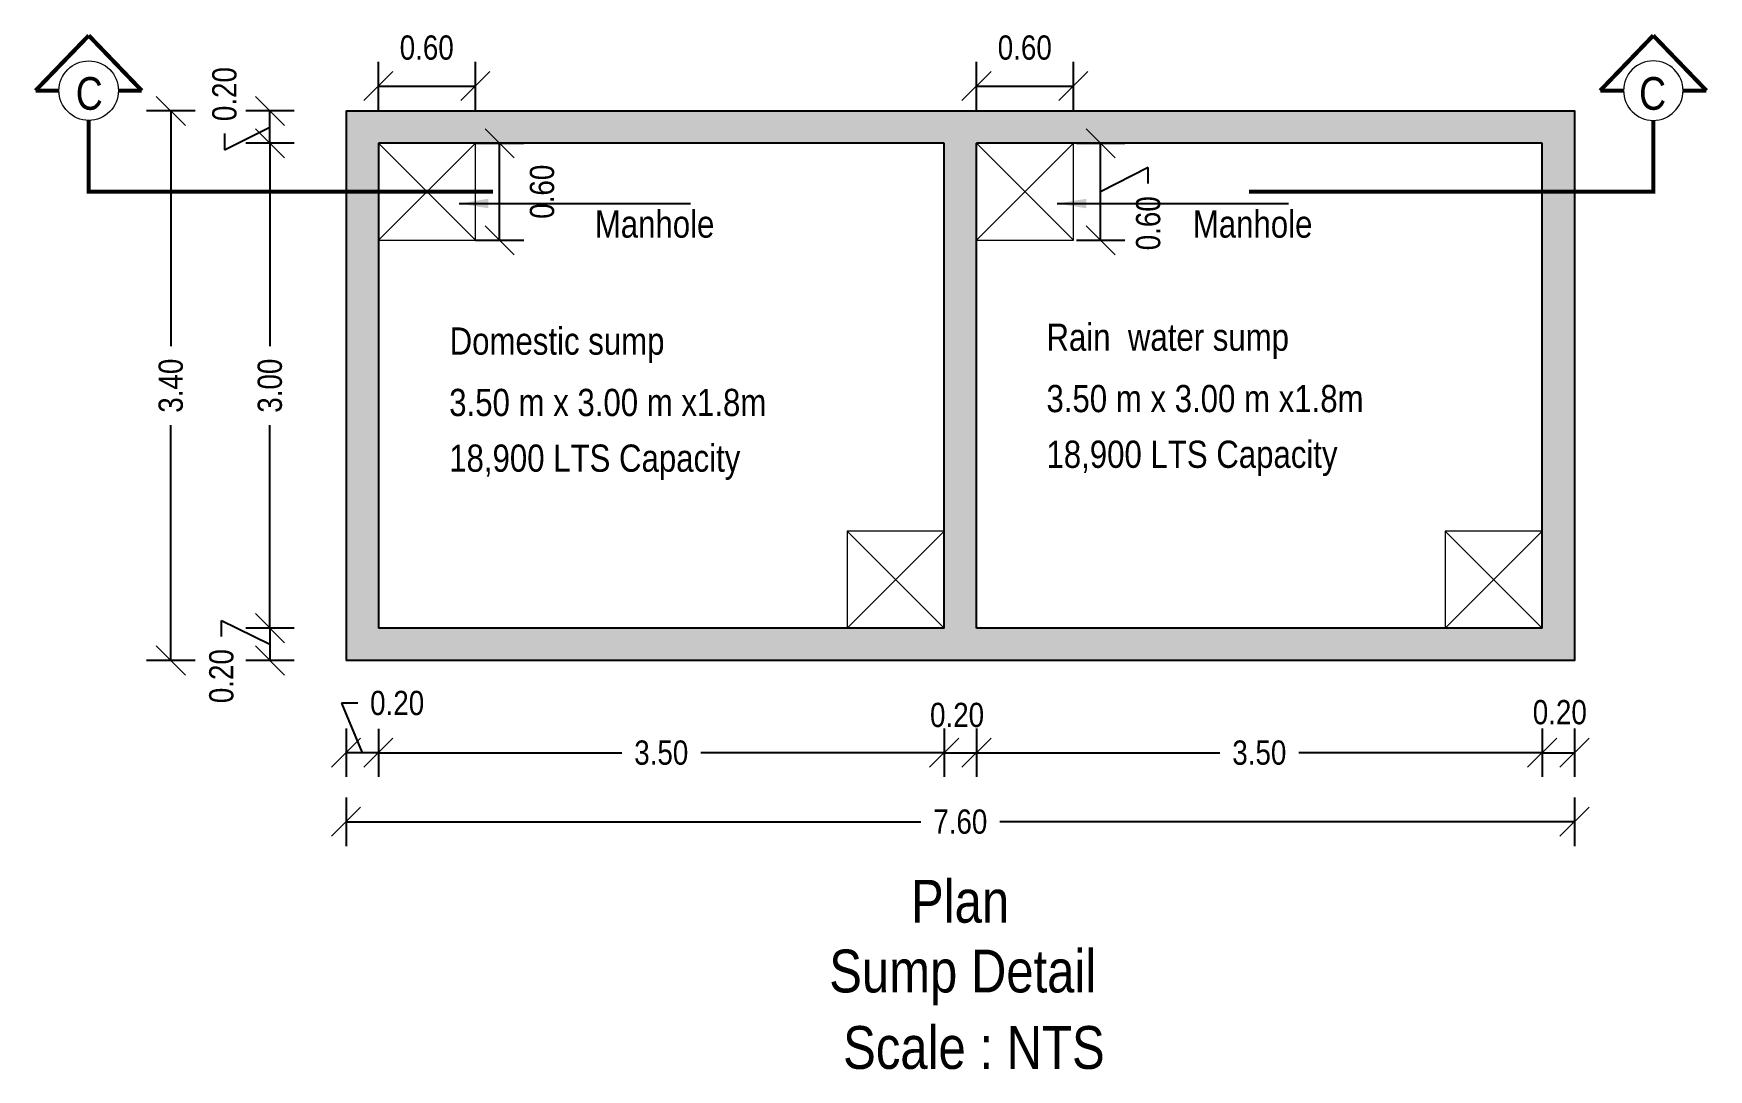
# Model space of a CAD drawing. Header units: metres. Extents: x -488 to 19274, y 1106 to 2071.
# Drawn here: x 19177.77 to 19191.47, y 1144.7 to 1153.17 of the extents above; entities that cross this region are included whole.
import ezdxf

# ---------------------------------------------------------------- set-up
doc = ezdxf.new("R2010")
doc.units = ezdxf.units.M
doc.header["$MEASUREMENT"] = 0
doc.linetypes.add('HIDDEN', pattern=[0.375, 0.25, -0.125])
for name, color, linetype in [('arrow', 7, 'Continuous'), ('text', 6, 'Continuous'), ('WALL', 251, 'Continuous')]:
    doc.layers.add(name, color=color, linetype=linetype)
for name, color, linetype, lineweight in [('Dimenion', 24, 'Continuous', 13), ('Dimension', 74, 'Continuous', 9), ('Hatch', 8, 'Continuous', 5), ('SECTION LINE', 6, 'Continuous', 13), ('Slab', 8, 'Continuous', 9)]:
    doc.layers.add(name, color=color, linetype=linetype, lineweight=lineweight)
doc.styles.get("Standard").update_dxf_attribs({"font": 'swissc.ttf', "height": 0.23})
doc.dimstyles.get("Standard").update_dxf_attribs({"dimtxt": 1, "dimasz": 0.18, "dimexe": 0.18, "dimexo": 0.0625, "dimgap": 0.09, "dimtad": 0, "dimtih": 1, "dimtoh": 1, "dimdec": 4, "dimzin": 0, "dimdsep": 46, "dimtxsty": 'Standard', "dimcen": 0.09, "dimadec": 0, "dimazin": 0, "dimtfac": 1, "dimtdec": 4, "dimtofl": 0, "dimtmove": 0, "dimatfit": 3, "dimfxl": 0, "dimtolj": 1, "dimtzin": 0, "dimarcsym": 0})

# ---------------------------------------------------------------- blocks, each defined once
blk = doc.blocks.new('_OBLIQUE')
at = {"color": 0, "linetype": 'ByBlock'}
blk.add_line((-0.5, -0.5), (0.5, 0.5), dxfattribs=at)
blk = doc.blocks.new('*D48')
at = {"layer": 'Defpoints', "color": 0}
for p in [(5.772, 2.578), (2.272, 1.956), (5.772, 1.807)]:
    blk.add_point(p, dxfattribs=at)
at = {"layer": 'Dimenion', "lineweight": -2}
for p, q in [((2.272, 1.956), (2.272, 1.657)), ((5.772, 1.957), (5.772, 1.657)), ((2.272, 1.807), (3.777, 1.807)), ((5.772, 1.807), (4.266, 1.807))]:
    blk.add_line(p, q, dxfattribs=at)
at = {"layer": 'Dimenion', "lineweight": -2, "xscale": 0.18, "yscale": 0.18, "zscale": 0.18, "rotation": 180}
blk.add_blockref('_OBLIQUE', (2.272, 1.807), dxfattribs=at)
at = {"layer": 'Dimenion', "lineweight": -2, "xscale": 0.18, "yscale": 0.18, "zscale": 0.18}
blk.add_blockref('_OBLIQUE', (5.772, 1.807), dxfattribs=at)
at = {"layer": 'Dimenion', "color": 3, "insert": (4.022, 1.807), "char_height": 0.15, "attachment_point": 5}
blk.add_mtext('\\A1;3.50', dxfattribs=at)
blk = doc.blocks.new('*D49')
at = {"layer": 'Defpoints', "color": 0}
for p in [(5.772, 2.578), (5.972, 2.578), (5.972, 1.807)]:
    blk.add_point(p, dxfattribs=at)
at = {"layer": 'Dimenion', "lineweight": -2}
for p, q in [((5.772, 1.957), (5.772, 1.657)), ((5.972, 1.957), (5.972, 1.657)), ((5.772, 1.807), (5.972, 1.807))]:
    blk.add_line(p, q, dxfattribs=at)
at = {"layer": 'Dimenion', "lineweight": -2, "xscale": 0.18, "yscale": 0.18, "zscale": 0.18, "rotation": 180}
blk.add_blockref('_OBLIQUE', (5.772, 1.807), dxfattribs=at)
at = {"layer": 'Dimenion', "lineweight": -2, "xscale": 0.18, "yscale": 0.18, "zscale": 0.18}
blk.add_blockref('_OBLIQUE', (5.972, 1.807), dxfattribs=at)
at = {"layer": 'Dimenion', "color": 3, "insert": (5.852, 2.04), "char_height": 0.15, "attachment_point": 5}
blk.add_mtext('\\A1;0.20', dxfattribs=at)
blk = doc.blocks.new('*D50')
at = {"layer": 'Defpoints', "color": 0}
for p in [(5.972, 2.578), (9.472, 2.578), (9.472, 1.807)]:
    blk.add_point(p, dxfattribs=at)
at = {"layer": 'Dimenion', "lineweight": -2}
for p, q in [((5.972, 1.957), (5.972, 1.657)), ((9.472, 1.957), (9.472, 1.657)), ((5.972, 1.807), (7.477, 1.807)), ((9.472, 1.807), (7.966, 1.807))]:
    blk.add_line(p, q, dxfattribs=at)
at = {"layer": 'Dimenion', "lineweight": -2, "xscale": 0.18, "yscale": 0.18, "zscale": 0.18, "rotation": 180}
blk.add_blockref('_OBLIQUE', (5.972, 1.807), dxfattribs=at)
at = {"layer": 'Dimenion', "lineweight": -2, "xscale": 0.18, "yscale": 0.18, "zscale": 0.18}
blk.add_blockref('_OBLIQUE', (9.472, 1.807), dxfattribs=at)
at = {"layer": 'Dimenion', "color": 3, "insert": (7.722, 1.807), "char_height": 0.15, "attachment_point": 5}
blk.add_mtext('\\A1;3.50', dxfattribs=at)
blk = doc.blocks.new('*D51')
at = {"layer": 'Defpoints', "color": 0}
for p in [(9.472, 2.578), (9.672, 2.378), (9.672, 1.807)]:
    blk.add_point(p, dxfattribs=at)
at = {"layer": 'Dimenion', "lineweight": -2}
for p, q in [((9.472, 1.957), (9.472, 1.657)), ((9.672, 1.957), (9.672, 1.657)), ((9.472, 1.807), (9.672, 1.807))]:
    blk.add_line(p, q, dxfattribs=at)
at = {"layer": 'Dimenion', "lineweight": -2, "xscale": 0.18, "yscale": 0.18, "zscale": 0.18, "rotation": 180}
blk.add_blockref('_OBLIQUE', (9.472, 1.807), dxfattribs=at)
at = {"layer": 'Dimenion', "lineweight": -2, "xscale": 0.18, "yscale": 0.18, "zscale": 0.18}
blk.add_blockref('_OBLIQUE', (9.672, 1.807), dxfattribs=at)
at = {"layer": 'Dimenion', "color": 3, "insert": (9.581, 2.057), "char_height": 0.15, "attachment_point": 5}
blk.add_mtext('\\A1;0.20', dxfattribs=at)
blk = doc.blocks.new('*D52')
at = {"layer": 'Defpoints', "color": 0}
for p in [(2.072, 2.378), (2.272, 1.956), (2.072, 1.807)]:
    blk.add_point(p, dxfattribs=at)
at = {"layer": 'Dimenion', "lineweight": -2}
for p, q in [((2.144, 2.114), (2.044, 2.114)), ((2.044, 2.114), (2.172, 1.807)), ((2.072, 1.957), (2.072, 1.657)), ((2.272, 1.956), (2.272, 1.657)), ((2.272, 1.807), (2.072, 1.807))]:
    blk.add_line(p, q, dxfattribs=at)
at = {"layer": 'Dimenion', "lineweight": -2, "xscale": 0.18, "yscale": 0.18, "zscale": 0.18, "rotation": 180}
blk.add_blockref('_OBLIQUE', (2.072, 1.807), dxfattribs=at)
at = {"layer": 'Dimenion', "lineweight": -2, "xscale": 0.18, "yscale": 0.18, "zscale": 0.18}
blk.add_blockref('_OBLIQUE', (2.272, 1.807), dxfattribs=at)
at = {"layer": 'Dimenion', "color": 3, "insert": (2.388, 2.114), "char_height": 0.15, "attachment_point": 5}
blk.add_mtext('\\A1;0.20', dxfattribs=at)
blk = doc.blocks.new('*D53')
at = {"layer": 'Defpoints', "color": 0}
for p in [(2.072, 2.378), (9.672, 2.378), (9.672, 1.38)]:
    blk.add_point(p, dxfattribs=at)
at = {"layer": 'Dimenion', "lineweight": -2}
for p, q in [((2.072, 1.53), (2.072, 1.23)), ((9.672, 1.53), (9.672, 1.23)), ((2.072, 1.38), (5.628, 1.38)), ((9.672, 1.38), (6.116, 1.38))]:
    blk.add_line(p, q, dxfattribs=at)
at = {"layer": 'Dimenion', "lineweight": -2, "xscale": 0.18, "yscale": 0.18, "zscale": 0.18, "rotation": 180}
blk.add_blockref('_OBLIQUE', (2.072, 1.38), dxfattribs=at)
at = {"layer": 'Dimenion', "lineweight": -2, "xscale": 0.18, "yscale": 0.18, "zscale": 0.18}
blk.add_blockref('_OBLIQUE', (9.672, 1.38), dxfattribs=at)
at = {"layer": 'Dimenion', "color": 3, "insert": (5.872, 1.38), "char_height": 0.15, "attachment_point": 5}
blk.add_mtext('\\A1;7.60', dxfattribs=at)
blk = doc.blocks.new('*D54')
at = {"layer": 'Defpoints', "color": 0}
for p in [(2.272, 2.578), (1.601, 2.378), (2.272, 2.378)]:
    blk.add_point(p, dxfattribs=at)
at = {"layer": 'Dimenion', "lineweight": -2}
for p, q in [((1.301, 2.526), (1.301, 2.626)), ((1.301, 2.626), (1.601, 2.478)), ((1.751, 2.578), (1.451, 2.578)), ((1.601, 2.578), (1.601, 2.378)), ((1.751, 2.378), (1.451, 2.378))]:
    blk.add_line(p, q, dxfattribs=at)
at = {"layer": 'Dimenion', "lineweight": -2, "xscale": 0.18, "yscale": 0.18, "zscale": 0.18}
for p, rotation in [((1.601, 2.578), 90), ((1.601, 2.378), 270)]:
    blk.add_blockref('_OBLIQUE', p, dxfattribs=dict(at, rotation=rotation))
at = {"layer": 'Dimenion', "color": 3, "insert": (1.301, 2.281), "char_height": 0.15, "attachment_point": 5, "rotation": 90}
blk.add_mtext('\\A1;0.20', dxfattribs=at)
blk = doc.blocks.new('*D55')
at = {"layer": 'Defpoints', "color": 0}
for p in [(1.601, 5.578), (2.272, 5.578), (2.272, 2.578)]:
    blk.add_point(p, dxfattribs=at)
at = {"layer": 'Dimenion', "lineweight": -2}
for p, q in [((1.751, 5.578), (1.451, 5.578)), ((1.601, 5.578), (1.601, 4.322)), ((1.601, 2.578), (1.601, 3.833)), ((1.751, 2.578), (1.451, 2.578))]:
    blk.add_line(p, q, dxfattribs=at)
at = {"layer": 'Dimenion', "lineweight": -2, "xscale": 0.18, "yscale": 0.18, "zscale": 0.18}
for p, rotation in [((1.601, 5.578), 90), ((1.601, 2.578), 270)]:
    blk.add_blockref('_OBLIQUE', p, dxfattribs=dict(at, rotation=rotation))
at = {"layer": 'Dimenion', "color": 3, "insert": (1.601, 4.078), "char_height": 0.15, "attachment_point": 5, "rotation": 90}
blk.add_mtext('\\A1;3.00', dxfattribs=at)
blk = doc.blocks.new('*D56')
at = {"layer": 'Defpoints', "color": 0}
for p in [(1.601, 5.778), (2.272, 5.778), (2.272, 5.578)]:
    blk.add_point(p, dxfattribs=at)
at = {"layer": 'Dimenion', "lineweight": -2}
for p, q in [((1.751, 5.778), (1.451, 5.778)), ((1.601, 5.578), (1.601, 5.778)), ((1.32, 5.538), (1.601, 5.678)), ((1.32, 5.638), (1.32, 5.538)), ((1.751, 5.578), (1.451, 5.578))]:
    blk.add_line(p, q, dxfattribs=at)
at = {"layer": 'Dimenion', "lineweight": -2, "xscale": 0.18, "yscale": 0.18, "zscale": 0.18}
for p, rotation in [((1.601, 5.778), 90), ((1.601, 5.578), 270)]:
    blk.add_blockref('_OBLIQUE', p, dxfattribs=dict(at, rotation=rotation))
at = {"layer": 'Dimenion', "color": 3, "insert": (1.32, 5.882), "char_height": 0.15, "attachment_point": 5, "rotation": 90}
blk.add_mtext('\\A1;0.20', dxfattribs=at)
blk = doc.blocks.new('*D57')
at = {"layer": 'Defpoints', "color": 0}
for p in [(2.072, 5.778), (0.988, 2.378), (2.072, 2.378)]:
    blk.add_point(p, dxfattribs=at)
at = {"layer": 'Dimenion', "lineweight": -2}
for p, q in [((1.138, 5.778), (0.838, 5.778)), ((0.988, 5.778), (0.988, 4.322)), ((0.988, 2.378), (0.988, 3.833)), ((1.138, 2.378), (0.838, 2.378))]:
    blk.add_line(p, q, dxfattribs=at)
at = {"layer": 'Dimenion', "lineweight": -2, "xscale": 0.18, "yscale": 0.18, "zscale": 0.18}
for p, rotation in [((0.988, 5.778), 90), ((0.988, 2.378), 270)]:
    blk.add_blockref('_OBLIQUE', p, dxfattribs=dict(at, rotation=rotation))
at = {"layer": 'Dimenion', "color": 3, "insert": (0.988, 4.078), "char_height": 0.15, "attachment_point": 5, "rotation": 90}
blk.add_mtext('\\A1;3.40', dxfattribs=at)
blk = doc.blocks.new('*D59')
at = {"layer": 'Defpoints', "color": 0}
for p in [(2.872, 5.932), (2.272, 5.578), (2.872, 5.578)]:
    blk.add_point(p, dxfattribs=at)
at = {"layer": 'Dimenion', "lineweight": -2}
for p, q in [((2.272, 5.782), (2.272, 6.082)), ((2.872, 5.782), (2.872, 6.082)), ((2.272, 5.932), (2.872, 5.932))]:
    blk.add_line(p, q, dxfattribs=at)
at = {"layer": 'Dimenion', "lineweight": -2, "xscale": 0.18, "yscale": 0.18, "zscale": 0.18, "rotation": 180}
blk.add_blockref('_OBLIQUE', (2.272, 5.932), dxfattribs=at)
at = {"layer": 'Dimenion', "lineweight": -2, "xscale": 0.18, "yscale": 0.18, "zscale": 0.18}
blk.add_blockref('_OBLIQUE', (2.872, 5.932), dxfattribs=at)
at = {"layer": 'Dimenion', "color": 3, "insert": (2.571, 6.169), "char_height": 0.15, "attachment_point": 5}
blk.add_mtext('\\A1;0.60', dxfattribs=at)
blk = doc.blocks.new('ARROW SEC')
at = {"layer": 'Dimension', "linetype": 'HIDDEN', "lineweight": 0, "ltscale": 2500, "const_width": 0.0257}
for points in [[(3884.4, -317.265), (3884.071, -317.606)], [(3884.4, -317.265), (3884.728, -317.606)], [(3884.215, -317.606), (3884.071, -317.606)], [(3884.584, -317.606), (3884.728, -317.606)]]:
    blk.add_lwpolyline(points, dxfattribs=at)
at = {"layer": 'Dimension', "linetype": 'HIDDEN', "lineweight": 0, "const_width": 0.025}
blk.add_lwpolyline([(3884.4, -317.791), (3884.4, -318.232), (3886.901, -318.232)], dxfattribs=at)
at = {"layer": 'Dimension', "lineweight": 0, "ltscale": 2500}
blk.add_circle((3884.4, -317.606), 0.184, dxfattribs=at)
blk = doc.blocks.new('*D60')
at = {"layer": 'Defpoints', "color": 0}
for p in [(6.572, 5.932), (5.972, 5.578), (6.572, 5.578)]:
    blk.add_point(p, dxfattribs=at)
at = {"layer": 'Dimenion', "lineweight": -2}
for p, q in [((5.972, 5.782), (5.972, 6.082)), ((6.572, 5.782), (6.572, 6.082)), ((5.972, 5.932), (6.572, 5.932))]:
    blk.add_line(p, q, dxfattribs=at)
at = {"layer": 'Dimenion', "lineweight": -2, "xscale": 0.18, "yscale": 0.18, "zscale": 0.18, "rotation": 180}
blk.add_blockref('_OBLIQUE', (5.972, 5.932), dxfattribs=at)
at = {"layer": 'Dimenion', "lineweight": -2, "xscale": 0.18, "yscale": 0.18, "zscale": 0.18}
blk.add_blockref('_OBLIQUE', (6.572, 5.932), dxfattribs=at)
at = {"layer": 'Dimenion', "color": 3, "insert": (6.271, 6.169), "char_height": 0.15, "attachment_point": 5}
blk.add_mtext('\\A1;0.60', dxfattribs=at)
blk = doc.blocks.new('*D68')
at = {"layer": 'Defpoints', "color": 0}
for p in [(2.872, 5.578), (3.022, 5.578), (2.872, 4.978)]:
    blk.add_point(p, dxfattribs=at)
at = {"layer": 'Dimenion', "lineweight": -2}
for p, q in [((2.872, 5.578), (3.172, 5.578)), ((3.022, 4.978), (3.022, 5.578)), ((2.872, 4.978), (3.172, 4.978))]:
    blk.add_line(p, q, dxfattribs=at)
at = {"layer": 'Dimenion', "lineweight": -2, "xscale": 0.18, "yscale": 0.18, "zscale": 0.18}
for p, rotation in [((3.022, 5.578), 90), ((3.022, 4.978), 270)]:
    blk.add_blockref('_OBLIQUE', p, dxfattribs=dict(at, rotation=rotation))
at = {"layer": 'Dimenion', "color": 3, "insert": (3.285, 5.278), "char_height": 0.15, "attachment_point": 5, "rotation": 90}
blk.add_mtext('\\A1;0.60', dxfattribs=at)
blk = doc.blocks.new('*D69')
at = {"layer": 'Defpoints', "color": 0}
for p in [(6.572, 5.578), (6.74, 5.578), (6.572, 4.978)]:
    blk.add_point(p, dxfattribs=at)
at = {"layer": 'Dimenion', "lineweight": -2}
for p, q in [((6.59, 5.578), (6.89, 5.578)), ((6.74, 4.978), (6.74, 5.578)), ((7.035, 5.428), (6.74, 5.278)), ((7.035, 5.328), (7.035, 5.428)), ((6.59, 4.978), (6.89, 4.978))]:
    blk.add_line(p, q, dxfattribs=at)
at = {"layer": 'Dimenion', "lineweight": -2, "xscale": 0.18, "yscale": 0.18, "zscale": 0.18}
for p, rotation in [((6.74, 5.578), 90), ((6.74, 4.978), 270)]:
    blk.add_blockref('_OBLIQUE', p, dxfattribs=dict(at, rotation=rotation))
at = {"layer": 'Dimenion', "color": 3, "insert": (7.035, 5.083), "char_height": 0.15, "attachment_point": 5, "rotation": 90}
blk.add_mtext('\\A1;0.60', dxfattribs=at)
blk = doc.blocks.new('zw$3195')
at = {"layer": 'Hatch'}
h = blk.add_hatch(dxfattribs=at)
h.set_pattern_fill('CONC', color=256, scale=0.5)
h.set_pattern_definition([(0, (20.0958, -7.6951), (0, 0.5), [0, -0.5]), (0, (20.1008, -7.8701), (0, 0.5), [0, -0.5]), (0, (20.1158, -7.6001), (0, 0.5), [0, -0.5]), (338.1986, (19.85581, -7.75509), (1.50000014, -0.49999996), [0.0538515, -2.638731]), (216.8699, (19.90581, -7.77509), (1.49999996, 1.00000006), [0.025, -2.475]), (130.6013, (19.88581, -7.79009), (2.50000021, -2.99999951), [0.0460975, -4.5636745]), (206.5651, (19.72081, -7.8501), (-0.4999996, -0.5000007), [0.01118, -1.106853]), (326.3099, (19.71081, -7.85509), (0.9999998, -0.5000007), [0.018028, -1.784748]), (108.4349, (19.72581, -7.86509), (-0.4999992, 1.0000002), [0.015811, -1.565327]), (225, (20.0408, -7.9001), (-1e-16, -0.5), [0.021213, -0.685893]), (0, (20.0258, -7.9151), (0.5, 0.5), [0.03, -0.47]), (135, (20.0558, -7.9151), (-0.5, 1e-16), [0.021213, -0.685893]), (251.5651, (19.98081, -7.58009), (0.4999992, 1.0000002), [0.015811, -1.565327]), (0, (19.9758, -7.5951), (0.5, 0.5), [0.025, -0.475]), (143.1301, (20.00081, -7.59509), (-1.49999996, 1.00000006), [0.025, -2.475]), (213.6901, (19.71581, -7.57509), (0.9999998, 0.5000007), [0.018028, -1.784748]), (341.5651, (19.70081, -7.58509), (-1.0000002, 0.4999992), [0.031623, -1.549516]), (126.8699, (19.73081, -7.59509), (1.00000006, -1.49999996), [0.025, -2.475]), (0, (19.8608, -7.5951), (0, 0.5), [0, -0.5]), (0, (19.7258, -7.7251), (0, 0.5), [0, -0.5]), (0, (19.8658, -7.9101), (0, 0.5), [0, -0.5]), (0, (20.0008, -7.7551), (0, 0.5), [0, -0.5]), (0, (19.8558, -7.6701), (0, 0.5), [0, -0.5]), (0, (19.7458, -7.6551), (0, 0.5), [0, -0.5]), (0, (19.7908, -7.6851), (0, 0.5), [0, -0.5]), (0, (19.7708, -7.8051), (0, 0.5), [0, -0.5]), (0, (19.6508, -7.7851), (0, 0.5), [0, -0.5]), (0, (19.6558, -7.6701), (0, 0.5), [0, -0.5]), (0, (19.6408, -7.5601), (0, 0.5), [0, -0.5]), (0, (19.7958, -7.5401), (0, 0.5), [0, -0.5]), (0, (19.9058, -7.5201), (0, 0.5), [0, -0.5]), (0, (20.0808, -7.5401), (0, 0.5), [0, -0.5]), (0, (19.9608, -7.6951), (0, 0.5), [0, -0.5]), (0, (19.9108, -7.6051), (0, 0.5), [0, -0.5]), (0, (19.9508, -7.8451), (0, 0.5), [0, -0.5]), (0, (19.8008, -7.8701), (0, 0.5), [0, -0.5]), (0, (19.9508, -7.9801), (0, 0.5), [0, -0.5]), (0, (19.7858, -7.9501), (0, 0.5), [0, -0.5]), (0, (19.6258, -7.9651), (0, 0.5), [0, -0.5]), (0, (19.6858, -7.9901), (0, 0.5), [0, -0.5]), (0, (19.6908, -7.9201), (0, 0.5), [0, -0.5]), (0, (20.0258, -8.0001), (0, 0.5), [0, -0.5]), (0, (20.0858, -7.7951), (0, 0.5), [0, -0.5]), (0, (20.0608, -7.6451), (0, 0.5), [0, -0.5]), (0, (19.8308, -8.0051), (0, 0.5), [0, -0.5])])
h.paths.add_polyline_path([(2.07174, 5.77755), (2.07174, 2.37755), (9.67174, 2.37755), (9.67174, 5.77755)])
h.paths.add_polyline_path([(2.27174, 5.57755), (2.27174, 2.57755), (5.77174, 2.57755), (5.77174, 5.57755)], flags=16)
h.paths.add_polyline_path([(5.97174, 2.57755), (5.97174, 5.57755), (9.47174, 5.57755), (9.47174, 2.57755)], flags=16)
at = {"layer": 'Slab'}
for p, q in [((2.87174, 4.97755), (2.27174, 5.57755)), ((2.27174, 4.97755), (2.87174, 5.57755)), ((6.57174, 4.97755), (5.97174, 5.57755)), ((5.97174, 4.97755), (6.57174, 5.57755)), ((5.77174, 2.57755), (5.17174, 3.17755)), ((5.17174, 2.57755), (5.77174, 3.17755)), ((9.47174, 2.57755), (8.87174, 3.17755)), ((8.87174, 2.57755), (9.47174, 3.17755))]:
    blk.add_line(p, q, dxfattribs=at)
for points in [[(2.27174, 5.57755), (2.27174, 4.97755), (2.87174, 4.97755), (2.87174, 5.57755)], [(5.97174, 5.57755), (5.97174, 4.97755), (6.57174, 4.97755), (6.57174, 5.57755)], [(5.17174, 3.17755), (5.17174, 2.57755), (5.77174, 2.57755), (5.77174, 3.17755)], [(8.87174, 3.17755), (8.87174, 2.57755), (9.47174, 2.57755), (9.47174, 3.17755)]]:
    blk.add_lwpolyline(points, close=True, dxfattribs=at)
at = {"layer": 'WALL', "color": 0}
for p, q in [((2.27174, 5.57755), (2.27174, 2.57755)), ((5.77174, 5.57755), (2.27174, 5.57755)), ((9.47174, 5.57755), (5.97174, 5.57755)), ((9.47174, 2.57755), (9.47174, 5.57755)), ((5.77174, 2.57755), (2.27174, 2.57755)), ((9.47174, 2.57755), (5.97174, 2.57755))]:
    blk.add_line(p, q, dxfattribs=at)
for points in [[(2.07174, 5.77755), (2.07174, 2.37755)], [(2.07174, 5.77755), (9.67174, 5.77755), (9.67174, 2.37755), (2.07174, 2.37755)], [(5.77174, 2.57755), (5.77174, 5.57755)], [(5.97174, 2.57755), (5.97174, 5.57755)]]:
    blk.add_lwpolyline(points, dxfattribs=at)
at = {"layer": 'SECTION LINE', "color": 0}
blk.add_blockref('ARROW SEC', (-3883.92013, 323.5096), dxfattribs=at)
at = {"layer": 'SECTION LINE', "color": 0, "xscale": -1}
blk.add_blockref('ARROW SEC', (3894.55925, 323.5096), dxfattribs=at)
at = {"layer": 'text'}
for s, height, p in [('C', 0.20203, (0.39956, 5.78519)), ('C', 0.20203, (10.07163, 5.78519)), ('Rain  water sump', 0.1683609, (6.40516, 4.29394)), ('  Domestic sump', 0.1683609, (2.60557, 4.26987)), ('3.50 m x 3.00 m x1.8m', 0.1683609, (2.71004, 3.89013)), ('3.50 m x 3.00 m x1.8m', 0.1683609, (6.40516, 3.91421)), ('18,900 LTS Capacity', 0.1683609, (6.40516, 3.56967)), ('18,900 LTS Capacity', 0.1683609, (2.71004, 3.5456))]:
    blk.add_text(s, height=height, dxfattribs=at).set_placement(p)
at = {"layer": 'text', "char_height": 0.1683609, "width": 14.1002038, "attachment_point": 1}
for insert in [(-2.83258, 5.16224), (0.86742, 5.16224)]:
    blk.add_mtext('{\\W9.24275;             }Manhole', dxfattribs=dict(at, insert=insert))
at = {"layer": 'Dimenion'}
for base, p1, p2, angle, picture, middle, dimtype in [((2.87174, 5.93239), (2.27174, 5.57755), (2.87174, 5.57755), 0, '*D59', (2.57129, 6.16872), 129), ((6.57174, 5.93239), (5.97174, 5.57755), (6.57174, 5.57755), 0, '*D60', (6.27129, 6.16872), 129), ((1.60078, 5.77755), (2.27174, 5.57755), (2.27174, 5.77755), 90, '*D56', (1.32047, 5.68768), 129), ((3.02229, 5.57755), (2.87174, 4.97755), (2.87174, 5.57755), 90, '*D68', (3.2855, 5.27755), 128), ((6.74001, 5.57755), (6.57174, 4.97755), (6.57174, 5.57755), 90, '*D69', (7.0349, 5.27755), 128), ((1.60078, 2.37755), (2.27174, 2.57755), (2.27174, 2.37755), 270, '*D54', (1.30093, 2.47572), 129)]:
    dim = blk.add_linear_dim(base=base, p1=p1, p2=p2, angle=angle, dimstyle='Standard', override={"dimtxt": 0.15, "dimgap": 0.05, "dimtad": 0, "dimblk": 'OBLIQUE', "dimclrt": 3}, dxfattribs=at)
    dim.commit()
    dim.dimension.update_dxf_attribs({"geometry": picture, "text_midpoint": middle, "dimtype": dimtype})
for p1, p2, distance, picture, middle in [((2.07174, 5.77755), (2.07174, 2.37755), -1.08369, '*D57', (0.98804, 4.07755)), ((2.27174, 2.57755), (2.27174, 5.57755), 0.67096, '*D55', (1.60078, 4.07755))]:
    dim = blk.add_aligned_dim(p1=p1, p2=p2, distance=distance, dimstyle='Standard', override={"dimtxt": 0.15, "dimgap": 0.05, "dimtad": 0, "dimblk": 'OBLIQUE', "dimclrt": 3}, dxfattribs=at)
    dim.commit()
    dim.dimension.update_dxf_attribs({"geometry": picture, "text_midpoint": middle})
for base, p1, p2, picture, middle in [((5.77174, 1.80714), (2.27174, 1.95591), (5.77174, 2.57755), '*D48', (4.02174, 1.80714)), ((9.47174, 1.80714), (5.97174, 2.57755), (9.47174, 2.57755), '*D50', (7.72174, 1.80714)), ((9.67174, 1.37966), (2.07174, 2.37755), (9.67174, 2.37755), '*D53', (5.87174, 1.37966))]:
    dim = blk.add_linear_dim(base=base, p1=p1, p2=p2, dimstyle='Standard', override={"dimtxt": 0.15, "dimgap": 0.05, "dimtad": 0, "dimblk": 'OBLIQUE', "dimclrt": 3}, dxfattribs=at)
    dim.commit()
    dim.dimension.update_dxf_attribs({"geometry": picture, "text_midpoint": middle})
for base, p1, p2, picture, middle in [((5.97174, 1.80714), (5.77174, 2.57755), (5.97174, 2.57755), '*D49', (5.85236, 2.04019)), ((9.67174, 1.80714), (9.47174, 2.57755), (9.67174, 2.37755), '*D51', (9.58072, 2.05713)), ((2.07174, 1.80714), (2.27174, 1.95591), (2.07174, 2.37755), '*D52', (2.19384, 2.11408))]:
    dim = blk.add_linear_dim(base=base, p1=p1, p2=p2, dimstyle='Standard', override={"dimtxt": 0.15, "dimgap": 0.05, "dimtad": 0, "dimblk": 'OBLIQUE', "dimclrt": 3}, dxfattribs=at)
    dim.commit()
    dim.dimension.update_dxf_attribs({"geometry": picture, "text_midpoint": middle, "dimtype": 128})
at = {"layer": 'arrow'}
for points in [[(2.77161, 5.2049), (4.20332, 5.2049)], [(6.47161, 5.2049), (7.90332, 5.2049)]]:
    blk.add_leader(points, dimstyle='Standard', override={"dimtad": 0}, dxfattribs=at)

msp = doc.modelspace()

# ---------------------------------------------------------------- block references
at = {"xscale": 1.321566055012498, "yscale": 1.321566055012498, "zscale": 1.321566055012498}
msp.add_blockref('zw$3195', (19177.58739, 1144.90258), dxfattribs=at)

# ---------------------------------------------------------------- texts
at = {"char_height": 0.35, "width": 18.7154169, "attachment_point": 1}
for s, insert in [('Plan', (19184.94496, 1146.25144)), ('Sump Detail', (19184.27586, 1145.68104)), ('Scale : NTS', (19184.38948, 1145.05572))]:
    msp.add_mtext(s, dxfattribs=dict(at, insert=insert))

doc.saveas('drawing.dxf')
